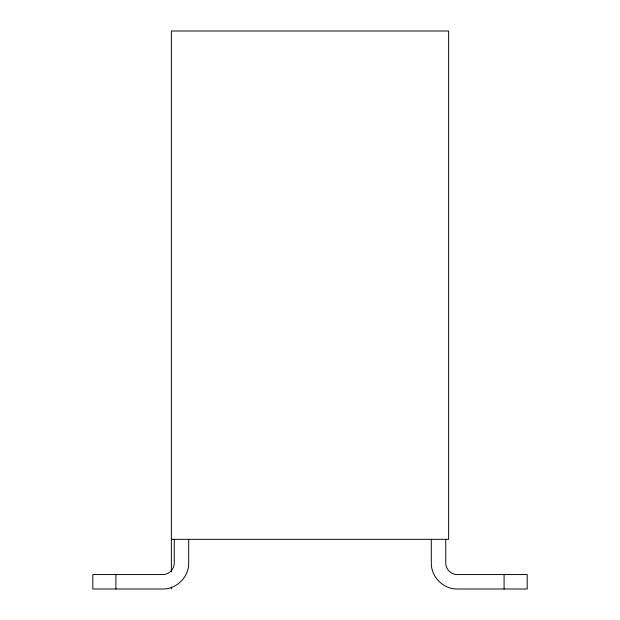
<?xml version="1.0" encoding="UTF-8"?>
<svg xmlns="http://www.w3.org/2000/svg" width="620" height="620" viewBox="0 0 620 620"><rect width="100%" height="100%" fill="white"/><g stroke="black" fill="none" stroke-linecap="round" stroke-linejoin="round"><path stroke-width="0.93" d="M171.368 539.322L448.632 539.322L448.632 31L171.368 31L171.368 571.803M504.083 574.562L504.083 589M445.749 539.322L445.749 563.007C445.625 569.183 451.12 574.678 457.296 574.562L527.194 574.562L527.194 589L457.296 589C443.401 589.294 431.009 576.902 431.303 563.007L431.303 539.322M188.697 539.322L188.697 563.007C188.992 576.902 176.599 589.294 162.703 589L92.806 589L92.806 574.562L162.703 574.562C168.88 574.678 174.375 569.183 174.251 563.007L174.251 539.322M171.368 587.086L171.368 589M115.917 574.562L115.917 589"/></g></svg>
